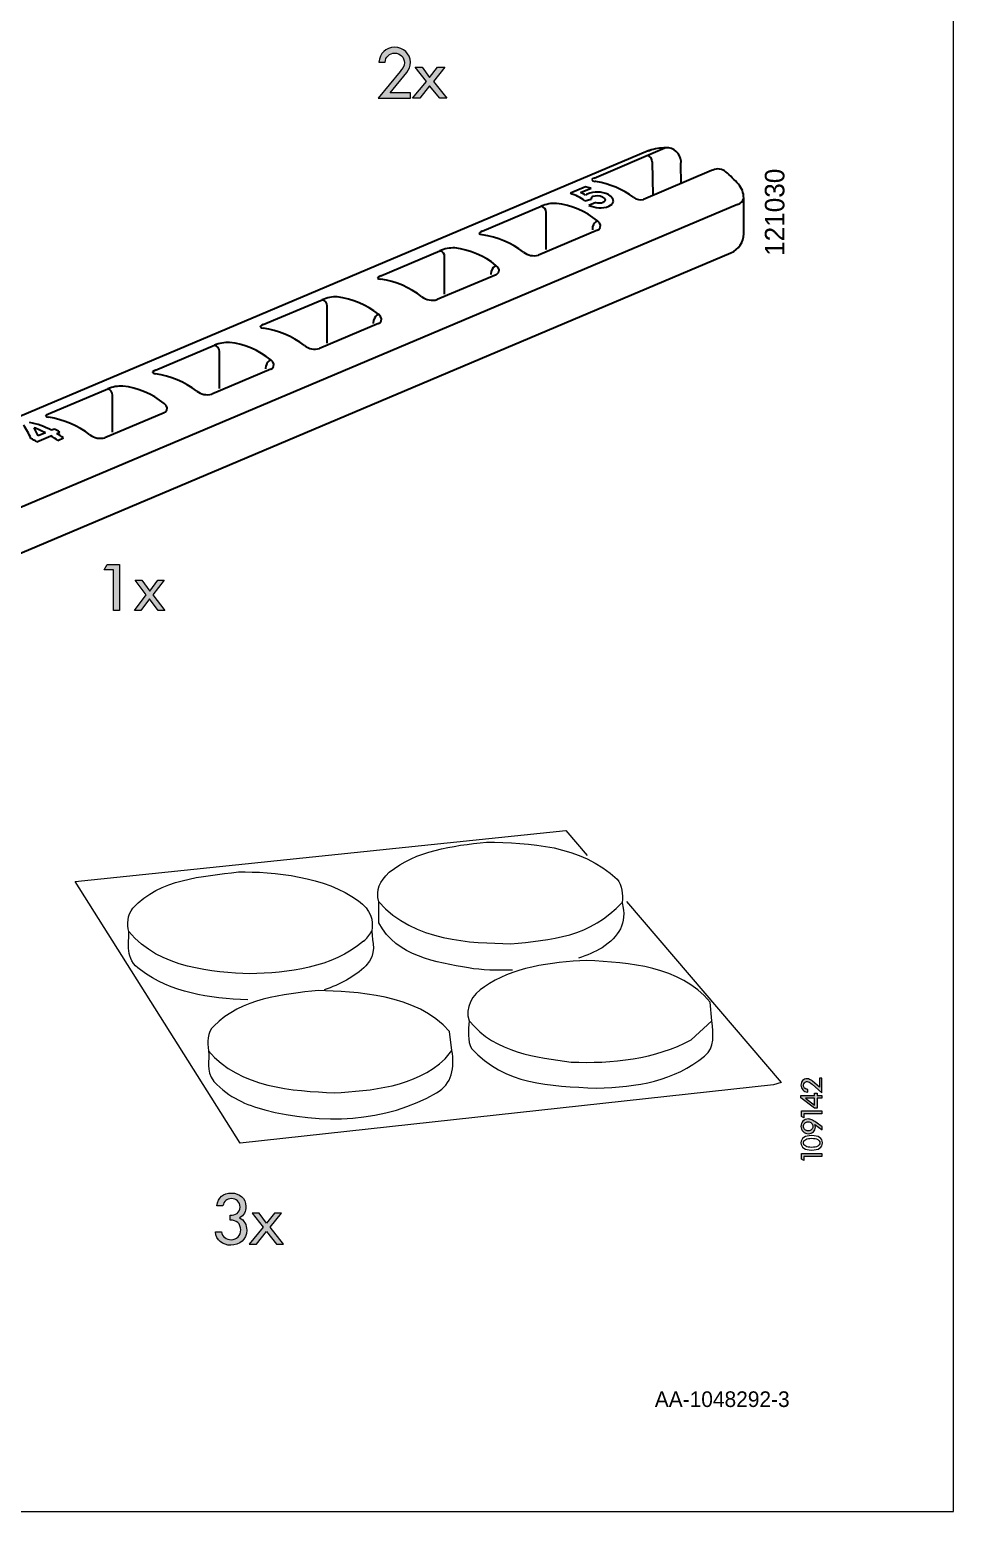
# Model space of a CAD drawing. Header units: inches. Extents: x -1535 to 2339, y 35 to 2700.
# Drawn here: x -1413.1 to -1324.6, y 1999.9 to 2141.9 of the extents above; entities that cross this region are included whole.
import ezdxf

# ---------------------------------------------------------------- set-up
doc = ezdxf.new("R2010")
doc.units = ezdxf.units.IN
doc.header["$MEASUREMENT"] = 0
doc.layers.add('Livello 1', color=7, linetype='Continuous')

msp = doc.modelspace()

# ---------------------------------------------------------------- hatches: boundary and pattern name
at = {"layer": 'Livello 1', "true_color": 0xffffff}
h = msp.add_hatch(color=7, dxfattribs=at)
h.dxf.hatch_style = 2
edge = h.paths.add_edge_path()
edge.add_spline(control_points=[(-1376.63, 2135.85), (-1376.63, 2135.85), (-1376.63, 2135.31), (-1376.63, 2135.31), (-1376.63, 2135.31), (-1379.72, 2135.31), (-1379.72, 2135.31), (-1379.72, 2135.31), (-1377.62, 2137.88), (-1377.62, 2137.88), (-1377.43, 2138.12), (-1377.2, 2138.42), (-1377.2, 2138.73), (-1377.2, 2139.24), (-1377.64, 2139.65), (-1378.14, 2139.65), (-1378.63, 2139.65), (-1379.03, 2139.26), (-1379.06, 2138.77), (-1379.06, 2138.77), (-1379.66, 2138.77), (-1379.66, 2138.77), (-1379.56, 2139.62), (-1379.01, 2140.2), (-1378.14, 2140.2), (-1377.33, 2140.2), (-1376.63, 2139.59), (-1376.63, 2138.76), (-1376.63, 2138.4), (-1376.76, 2138.05), (-1376.98, 2137.78), (-1376.98, 2137.78), (-1378.56, 2135.85), (-1378.56, 2135.85), (-1378.56, 2135.85), (-1376.63, 2135.85), (-1376.63, 2135.85)], knot_values=[0, 0, 0, 0, 1, 1, 1, 2, 2, 2, 3, 3, 3, 4, 4, 4, 5, 5, 5, 6, 6, 6, 7, 7, 7, 8, 8, 8, 9, 9, 9, 10, 10, 10, 11, 11, 11, 12, 12, 12, 12], degree=3, periodic=0)
h = msp.add_hatch(color=7, dxfattribs=at)
h.dxf.hatch_style = 2
h.paths.add_polyline_path([(-1376.16, 2138.28), (-1375.49, 2138.28), (-1374.79, 2137.32), (-1374.02, 2138.28), (-1373.33, 2138.28), (-1374.42, 2136.92), (-1373.14, 2135.31), (-1373.81, 2135.31), (-1374.79, 2136.51), (-1375.73, 2135.31), (-1376.42, 2135.31), (-1375.1, 2136.92)])
for points in [[(-1404.5, 2086.23), (-1405.07, 2086.23), (-1405.07, 2090.12), (-1405.97, 2090.12), (-1405.69, 2090.65), (-1404.5, 2090.65)], [(-1400.16, 2086.23), (-1400.81, 2086.23), (-1401.63, 2087.36), (-1402.46, 2086.23), (-1403.08, 2086.23), (-1401.94, 2087.72), (-1403.02, 2089.13), (-1402.37, 2089.13), (-1401.61, 2088.09), (-1400.85, 2089.13), (-1400.22, 2089.13), (-1401.31, 2087.72)], [(-1337.19, 2038.27), (-1337.19, 2038.01), (-1338.92, 2038.01), (-1338.92, 2037.61), (-1339.15, 2037.74), (-1339.15, 2038.27)], [(-1337.19, 2034.18), (-1337.19, 2033.92), (-1338.92, 2033.92), (-1338.92, 2033.52), (-1339.15, 2033.65), (-1339.15, 2034.18)]]:
    msp.add_hatch(color=7, dxfattribs=at).paths.add_polyline_path(points)
h = msp.add_hatch(color=7, dxfattribs=at)
edge = h.paths.add_edge_path()
edge.add_spline(control_points=[(-1337.19, 2041.4), (-1337.19, 2041.4), (-1337.19, 2040.02), (-1337.19, 2040.02), (-1337.19, 2040.02), (-1338.14, 2040.83), (-1338.14, 2040.83), (-1338.27, 2040.95), (-1338.37, 2041.02), (-1338.43, 2041.04), (-1338.5, 2041.07), (-1338.56, 2041.09), (-1338.61, 2041.09), (-1338.71, 2041.09), (-1338.8, 2041.05), (-1338.86, 2040.98), (-1338.92, 2040.92), (-1338.96, 2040.84), (-1338.96, 2040.74), (-1338.96, 2040.63), (-1338.92, 2040.54), (-1338.85, 2040.46), (-1338.78, 2040.39), (-1338.67, 2040.34), (-1338.54, 2040.33), (-1338.54, 2040.33), (-1338.54, 2040.07), (-1338.54, 2040.07), (-1338.75, 2040.08), (-1338.91, 2040.16), (-1339.03, 2040.28), (-1339.14, 2040.41), (-1339.2, 2040.57), (-1339.2, 2040.75), (-1339.2, 2040.92), (-1339.14, 2041.06), (-1339.04, 2041.18), (-1338.93, 2041.29), (-1338.79, 2041.35), (-1338.61, 2041.35), (-1338.53, 2041.35), (-1338.45, 2041.33), (-1338.37, 2041.3), (-1338.28, 2041.26), (-1338.2, 2041.21), (-1338.11, 2041.13), (-1338.11, 2041.13), (-1337.43, 2040.54), (-1337.43, 2040.54), (-1337.43, 2040.54), (-1337.43, 2041.4), (-1337.43, 2041.4), (-1337.43, 2041.4), (-1337.19, 2041.4), (-1337.19, 2041.4)], knot_values=[0, 0, 0, 0, 1, 1, 1, 2, 2, 2, 3, 3, 3, 4, 4, 4, 5, 5, 5, 6, 6, 6, 7, 7, 7, 8, 8, 8, 9, 9, 9, 10, 10, 10, 11, 11, 11, 12, 12, 12, 13, 13, 13, 14, 14, 14, 15, 15, 15, 16, 16, 16, 17, 17, 17, 18, 18, 18, 18], degree=3, periodic=0)
h = msp.add_hatch(color=7, dxfattribs=at)
h.paths.add_polyline_path([(-1337.89, 2039.5), (-1338.78, 2039.5), (-1337.89, 2038.83)])
h.paths.add_polyline_path([(-1337.65, 2039.96), (-1337.65, 2039.75), (-1337.19, 2039.75), (-1337.19, 2039.5), (-1337.65, 2039.5), (-1337.65, 2038.54), (-1337.89, 2038.54), (-1339.2, 2039.53), (-1339.2, 2039.75), (-1337.89, 2039.75), (-1337.89, 2039.96)])
h = msp.add_hatch(color=7, dxfattribs=at)
edge = h.paths.add_edge_path()
edge.add_spline(control_points=[(-1337.88, 2036.97), (-1337.84, 2036.9), (-1337.82, 2036.81), (-1337.82, 2036.71), (-1337.82, 2036.54), (-1337.88, 2036.39), (-1338.01, 2036.27), (-1338.14, 2036.15), (-1338.3, 2036.09), (-1338.49, 2036.09), (-1338.7, 2036.09), (-1338.87, 2036.15), (-1339, 2036.29), (-1339.13, 2036.42), (-1339.2, 2036.59), (-1339.2, 2036.79), (-1339.2, 2036.99), (-1339.13, 2037.16), (-1339.01, 2037.29), (-1338.88, 2037.43), (-1338.71, 2037.5), (-1338.5, 2037.5), (-1338.39, 2037.5), (-1338.29, 2037.47), (-1338.17, 2037.43), (-1338.06, 2037.38), (-1337.93, 2037.3), (-1337.78, 2037.19), (-1337.78, 2037.19), (-1337.17, 2036.76), (-1337.17, 2036.76), (-1337.17, 2036.76), (-1337.17, 2036.46), (-1337.17, 2036.46), (-1337.17, 2036.46), (-1337.88, 2036.97), (-1337.88, 2036.97)], knot_values=[0, 0, 0, 0, 1, 1, 1, 2, 2, 2, 3, 3, 3, 4, 4, 4, 5, 5, 5, 6, 6, 6, 7, 7, 7, 8, 8, 8, 9, 9, 9, 10, 10, 10, 11, 11, 11, 12, 12, 12, 12], degree=3, periodic=0)
edge = h.paths.add_edge_path()
edge.add_spline(control_points=[(-1338.06, 2036.78), (-1338.06, 2036.91), (-1338.1, 2037.01), (-1338.18, 2037.1), (-1338.26, 2037.19), (-1338.37, 2037.23), (-1338.5, 2037.23), (-1338.64, 2037.23), (-1338.75, 2037.19), (-1338.83, 2037.1), (-1338.92, 2037.02), (-1338.96, 2036.91), (-1338.96, 2036.79), (-1338.96, 2036.67), (-1338.91, 2036.56), (-1338.83, 2036.48), (-1338.75, 2036.39), (-1338.64, 2036.35), (-1338.5, 2036.35), (-1338.36, 2036.35), (-1338.26, 2036.39), (-1338.18, 2036.48), (-1338.1, 2036.56), (-1338.06, 2036.66), (-1338.06, 2036.78)], knot_values=[0, 0, 0, 0, 0.352778, 0.352778, 0.352778, 0.705556, 0.705556, 0.705556, 1.058333, 1.058333, 1.058333, 1.411111, 1.411111, 1.411111, 1.763889, 1.763889, 1.763889, 2.116667, 2.116667, 2.116667, 2.469444, 2.469444, 2.469444, 2.822222, 2.822222, 2.822222, 2.822222], degree=3, periodic=0)
edge.add_line((-1338.06, 2036.78), (-1338.06, 2036.78))
h = msp.add_hatch(color=7, dxfattribs=at)
h.dxf.hatch_style = 2
edge = h.paths.add_edge_path()
edge.add_spline(control_points=[(-1393.9, 2027.79), (-1393.31, 2027.84), (-1392.89, 2027.47), (-1392.89, 2026.87), (-1392.89, 2026.34), (-1393.27, 2025.93), (-1393.81, 2025.93), (-1394.26, 2025.93), (-1394.68, 2026.22), (-1394.73, 2026.69), (-1394.73, 2026.69), (-1395.31, 2026.69), (-1395.31, 2026.69), (-1395.27, 2025.9), (-1394.6, 2025.4), (-1393.85, 2025.4), (-1392.99, 2025.4), (-1392.32, 2025.94), (-1392.32, 2026.84), (-1392.32, 2027.35), (-1392.53, 2027.81), (-1393, 2028.03), (-1392.59, 2028.26), (-1392.39, 2028.64), (-1392.39, 2029.11), (-1392.39, 2029.91), (-1393.01, 2030.4), (-1393.78, 2030.4), (-1394.56, 2030.4), (-1395.06, 2029.98), (-1395.18, 2029.19), (-1395.18, 2029.19), (-1394.59, 2029.19), (-1394.59, 2029.19), (-1394.52, 2029.6), (-1394.23, 2029.87), (-1393.79, 2029.87), (-1393.32, 2029.87), (-1392.96, 2029.54), (-1392.96, 2029.06), (-1392.96, 2028.48), (-1393.39, 2028.29), (-1393.9, 2028.29), (-1393.9, 2028.29), (-1393.9, 2027.79), (-1393.9, 2027.79)], knot_values=[0, 0, 0, 0, 1, 1, 1, 2, 2, 2, 3, 3, 3, 4, 4, 4, 5, 5, 5, 6, 6, 6, 7, 7, 7, 8, 8, 8, 9, 9, 9, 10, 10, 10, 11, 11, 11, 12, 12, 12, 13, 13, 13, 14, 14, 14, 15, 15, 15, 15], degree=3, periodic=0)
h = msp.add_hatch(color=7, dxfattribs=at)
h.dxf.hatch_style = 2
h.paths.add_polyline_path([(-1390.74, 2027.12), (-1392.07, 2025.51), (-1391.38, 2025.51), (-1390.43, 2026.71), (-1389.45, 2025.51), (-1388.78, 2025.51), (-1390.06, 2027.12), (-1388.97, 2028.48), (-1389.66, 2028.48), (-1390.43, 2027.52), (-1391.13, 2028.48), (-1391.81, 2028.48)])

# ---------------------------------------------------------------- linework, layer by layer
at = {"layer": 'Livello 1', "color": 7, "lineweight": 25, "true_color": 0xffffff}
for p, q in [((-1353.83, 2130.28), (-1425.39, 2100.03)), ((-1359.02, 2127.67), (-1352.25, 2130.56)), ((-1353.83, 2130.28), (-1353.72, 2130.31)), ((-1353.72, 2130.31), (-1353.56, 2130.37)), ((-1353.45, 2129.21), (-1353.41, 2125.99)), ((-1350.67, 2127.15), (-1350.7, 2129.01)), ((-1359.14, 2127.62), (-1359.23, 2127.51)), ((-1359.23, 2127.51), (-1359.16, 2127.4)), ((-1359.16, 2127.4), (-1358.91, 2127.35)), ((-1359.02, 2127.67), (-1359.14, 2127.62)), ((-1358.91, 2127.35), (-1358.93, 2127.35)), ((-1358.85, 2127.34), (-1358.91, 2127.35)), ((-1347.77, 2128.38), (-1354.29, 2125.62)), ((-1347.66, 2128.42), (-1347.77, 2128.38)), ((-1359.85, 2126.82), (-1361.3, 2126.21)), ((-1360.32, 2126.28), (-1359.32, 2126.7)), ((-1359.32, 2125.68), (-1359.32, 2125.64)), ((-1358.21, 2125.83), (-1358.03, 2125.7)), ((-1358.03, 2125.7), (-1357.97, 2125.59)), ((-1357.44, 2125.94), (-1357.66, 2126.09)), ((-1357.22, 2125.67), (-1357.44, 2125.94)), ((-1357.18, 2125.42), (-1357.22, 2125.67)), ((-1344.69, 2122.34), (-1344.69, 2125.74)), ((-1345.27, 2125.15), (-1416.83, 2094.9)), ((-1369.75, 2122.58), (-1364.09, 2124.97)), ((-1363.62, 2120.82), (-1363.62, 2124.37)), ((-1359.91, 2125.49), (-1359.32, 2125.64)), ((-1358.87, 2125.33), (-1359.53, 2125.05)), ((-1358.09, 2125.38), (-1358.15, 2125.35)), ((-1357.99, 2125.47), (-1358.09, 2125.38)), ((-1357.97, 2125.59), (-1357.99, 2125.47)), ((-1357.61, 2124.96), (-1357.31, 2125.16)), ((-1357.31, 2125.16), (-1357.18, 2125.42)), ((-1359.16, 2122.7), (-1359.14, 2123.05)), ((-1358.5, 2123.37), (-1358.7, 2123.58)), ((-1358.57, 2122.75), (-1358.43, 2122.93)), ((-1358.4, 2123.14), (-1358.5, 2123.37)), ((-1358.43, 2122.93), (-1358.4, 2123.14)), ((-1370.01, 2122.43), (-1370.04, 2122.34)), ((-1370.04, 2122.34), (-1369.94, 2122.28)), ((-1369.87, 2122.52), (-1370.01, 2122.43)), ((-1369.94, 2122.28), (-1369.74, 2122.25)), ((-1369.75, 2122.58), (-1369.87, 2122.52)), ((-1358.69, 2122.69), (-1364.35, 2120.29)), ((-1358.69, 2122.69), (-1358.57, 2122.75)), ((-1417.47, 2090.26), (-1345.91, 2120.5)), ((-1379.48, 2118.3), (-1373.82, 2120.7)), ((-1373.35, 2116.54), (-1373.35, 2120.09)), ((-1368.89, 2118.42), (-1368.86, 2118.77)), ((-1368.22, 2119.09), (-1368.43, 2119.3)), ((-1368.3, 2118.48), (-1368.16, 2118.65)), ((-1368.13, 2118.87), (-1368.22, 2119.09)), ((-1368.16, 2118.65), (-1368.13, 2118.87)), ((-1379.74, 2118.15), (-1379.77, 2118.07)), ((-1379.77, 2118.07), (-1379.67, 2118.01)), ((-1379.6, 2118.25), (-1379.74, 2118.15)), ((-1379.67, 2118.01), (-1379.47, 2117.97)), ((-1379.48, 2118.3), (-1379.6, 2118.25)), ((-1368.42, 2118.41), (-1374.08, 2116.02)), ((-1368.42, 2118.41), (-1368.3, 2118.48)), ((-1390.74, 2113.62), (-1385.08, 2116.01)), ((-1384.61, 2111.86), (-1384.61, 2115.41)), ((-1379.49, 2114.41), (-1379.69, 2114.62)), ((-1379.39, 2114.18), (-1379.49, 2114.41)), ((-1391, 2113.46), (-1391.03, 2113.38)), ((-1391.03, 2113.38), (-1390.94, 2113.32)), ((-1390.86, 2113.56), (-1391, 2113.46)), ((-1390.94, 2113.32), (-1390.74, 2113.28)), ((-1390.74, 2113.62), (-1390.86, 2113.56)), ((-1379.68, 2113.73), (-1385.34, 2111.33)), ((-1380.16, 2113.74), (-1380.13, 2114.09)), ((-1379.68, 2113.73), (-1379.56, 2113.79)), ((-1379.56, 2113.79), (-1379.42, 2113.97)), ((-1379.42, 2113.97), (-1379.39, 2114.18)), ((-1401.07, 2109.25), (-1395.4, 2111.65)), ((-1394.93, 2107.49), (-1394.93, 2111.04)), ((-1389.81, 2110.05), (-1390.01, 2110.25)), ((-1389.72, 2109.82), (-1389.81, 2110.05)), ((-1401.33, 2109.1), (-1401.35, 2109.02)), ((-1401.35, 2109.02), (-1401.26, 2108.96)), ((-1401.19, 2109.2), (-1401.33, 2109.1)), ((-1401.26, 2108.96), (-1401.06, 2108.92)), ((-1401.07, 2109.25), (-1401.19, 2109.2)), ((-1390, 2109.36), (-1395.67, 2106.97)), ((-1390.48, 2109.38), (-1390.45, 2109.72)), ((-1390, 2109.36), (-1389.88, 2109.43)), ((-1389.88, 2109.43), (-1389.74, 2109.6)), ((-1389.74, 2109.6), (-1389.72, 2109.82)), ((-1411.3, 2105.07), (-1405.64, 2107.46)), ((-1405.17, 2103.31), (-1405.17, 2106.86)), ((-1400.04, 2105.86), (-1400.24, 2106.07)), ((-1399.95, 2105.64), (-1400.04, 2105.86)), ((-1411.56, 2104.92), (-1411.59, 2104.84)), ((-1411.59, 2104.84), (-1411.49, 2104.78)), ((-1411.42, 2105.02), (-1411.56, 2104.92)), ((-1411.49, 2104.78), (-1411.29, 2104.74)), ((-1411.3, 2105.07), (-1411.42, 2105.02)), ((-1400.23, 2105.18), (-1405.9, 2102.79)), ((-1400.23, 2105.18), (-1400.12, 2105.25)), ((-1400.12, 2105.25), (-1399.97, 2105.42)), ((-1399.97, 2105.42), (-1399.95, 2105.64)), ((-1412.43, 2102.39), (-1411.08, 2102.96)), ((-1411.61, 2103.26), (-1412.31, 2102.96)), ((-1410.75, 2103.62), (-1411.04, 2103.5)), ((-1410.51, 2103.2), (-1410.22, 2103.32)), ((-1410.43, 2102.53), (-1409.86, 2102.77))]:
    msp.add_line(p, q, dxfattribs=at)
at = {"layer": 'Livello 1', "lineweight": 0}
for p, q in [((-1405.97, 2090.12), (-1405.69, 2090.65)), ((-1405.69, 2090.65), (-1404.5, 2090.65)), ((-1404.5, 2090.65), (-1404.5, 2086.23)), ((-1405.07, 2090.12), (-1405.97, 2090.12)), ((-1405.07, 2086.23), (-1405.07, 2090.12)), ((-1401.94, 2087.72), (-1403.02, 2089.13)), ((-1403.02, 2089.13), (-1402.37, 2089.13)), ((-1402.37, 2089.13), (-1401.61, 2088.09)), ((-1401.61, 2088.09), (-1400.85, 2089.13)), ((-1400.22, 2089.13), (-1401.31, 2087.72)), ((-1400.85, 2089.13), (-1400.22, 2089.13)), ((-1403.08, 2086.23), (-1401.94, 2087.72)), ((-1401.63, 2087.36), (-1402.46, 2086.23)), ((-1400.81, 2086.23), (-1401.63, 2087.36)), ((-1401.31, 2087.72), (-1400.16, 2086.23)), ((-1404.5, 2086.23), (-1405.07, 2086.23)), ((-1402.46, 2086.23), (-1403.08, 2086.23)), ((-1400.16, 2086.23), (-1400.81, 2086.23))]:
    msp.add_line(p, q, dxfattribs=at)
for points in [[(-1534.6, 1999.9), (-1324.6, 1999.9), (-1324.6, 2296.9), (-1534.6, 2296.9), (-1534.6, 1999.9)], [(-1534.6, 1999.9), (-1324.6, 1999.9), (-1324.6, 2296.9), (-1534.6, 2296.9), (-1534.6, 1999.9)], [(-1534.6, 1999.9), (-1324.6, 1999.9), (-1324.6, 2296.9), (-1534.6, 2296.9), (-1534.6, 1999.9)], [(-1534.6, 1999.9), (-1324.6, 1999.9), (-1324.6, 2296.9), (-1534.6, 2296.9), (-1534.6, 1999.9)], [(-1534.6, 1999.9), (-1324.6, 1999.9), (-1324.6, 2296.9), (-1534.6, 2296.9), (-1534.6, 1999.9)], [(-1534.6, 1999.9), (-1324.6, 1999.9), (-1324.6, 2296.9), (-1534.6, 2296.9), (-1534.6, 1999.9)], [(-1534.6, 1999.9), (-1324.6, 1999.9), (-1324.6, 2296.9), (-1534.6, 2296.9), (-1534.6, 1999.9)], [(-1534.6, 1999.9), (-1324.6, 1999.9), (-1324.6, 2296.9), (-1534.6, 2296.9), (-1534.6, 1999.9)], [(-1534.6, 1999.9), (-1324.6, 1999.9), (-1324.6, 2296.9), (-1534.6, 2296.9), (-1534.6, 1999.9)], [(-1534.6, 1999.9), (-1324.6, 1999.9), (-1324.6, 2296.9), (-1534.6, 2296.9), (-1534.6, 1999.9)], [(-1534.6, 1999.9), (-1324.6, 1999.9), (-1324.6, 2296.9), (-1534.6, 2296.9), (-1534.6, 1999.9)], [(-1534.6, 1999.9), (-1324.6, 1999.9), (-1324.6, 2296.9), (-1534.6, 2296.9), (-1534.6, 1999.9)], [(-1534.6, 1999.9), (-1324.6, 1999.9), (-1324.6, 2296.9), (-1534.6, 2296.9), (-1534.6, 1999.9)], [(-1534.6, 1999.9), (-1324.6, 1999.9), (-1324.6, 2296.9), (-1534.6, 2296.9), (-1534.6, 1999.9)], [(-1534.6, 1999.9), (-1324.6, 1999.9), (-1324.6, 2296.9), (-1534.6, 2296.9), (-1534.6, 1999.9)], [(-1534.6, 1999.9), (-1324.6, 1999.9), (-1324.6, 2296.9), (-1534.6, 2296.9), (-1534.6, 1999.9)], [(-1534.6, 1999.9), (-1324.6, 1999.9), (-1324.6, 2296.9), (-1534.6, 2296.9), (-1534.6, 1999.9)], [(-1534.6, 1999.9), (-1324.6, 1999.9), (-1324.6, 2296.9), (-1534.6, 2296.9), (-1534.6, 1999.9)], [(-1534.6, 1999.9), (-1324.6, 1999.9), (-1324.6, 2296.9), (-1534.6, 2296.9), (-1534.6, 1999.9)], [(-1534.6, 1999.9), (-1324.6, 1999.9), (-1324.6, 2296.9), (-1534.6, 2296.9), (-1534.6, 1999.9)], [(-1534.6, 1999.9), (-1324.6, 1999.9), (-1324.6, 2296.9), (-1534.6, 2296.9), (-1534.6, 1999.9)], [(-1534.6, 1999.9), (-1324.6, 1999.9), (-1324.6, 2296.9), (-1534.6, 2296.9), (-1534.6, 1999.9)], [(-1534.6, 1999.9), (-1324.6, 1999.9), (-1324.6, 2296.9), (-1534.6, 2296.9), (-1534.6, 1999.9)], [(-1534.6, 1999.9), (-1324.6, 1999.9), (-1324.6, 2296.9), (-1534.6, 2296.9), (-1534.6, 1999.9)], [(-1534.6, 1999.9), (-1324.6, 1999.9), (-1324.6, 2296.9), (-1534.6, 2296.9), (-1534.6, 1999.9)], [(-1534.6, 1999.9), (-1324.6, 1999.9), (-1324.6, 2296.9), (-1534.6, 2296.9), (-1534.6, 1999.9)], [(-1534.6, 1999.9), (-1324.6, 1999.9), (-1324.6, 2296.9), (-1534.6, 2296.9), (-1534.6, 1999.9)], [(-1534.6, 1999.9), (-1324.6, 1999.9), (-1324.6, 2296.9), (-1534.6, 2296.9), (-1534.6, 1999.9)], [(-1534.6, 1999.9), (-1324.6, 1999.9), (-1324.6, 2296.9), (-1534.6, 2296.9), (-1534.6, 1999.9)], [(-1534.6, 1999.9), (-1324.6, 1999.9), (-1324.6, 2296.9), (-1534.6, 2296.9), (-1534.6, 1999.9)], [(-1534.6, 1999.9), (-1324.6, 1999.9), (-1324.6, 2296.9), (-1534.6, 2296.9), (-1534.6, 1999.9)], [(-1534.6, 1999.9), (-1324.6, 1999.9), (-1324.6, 2296.9), (-1534.6, 2296.9), (-1534.6, 1999.9)], [(-1534.6, 1999.9), (-1324.6, 1999.9), (-1324.6, 2296.9), (-1534.6, 2296.9), (-1534.6, 1999.9)], [(-1534.6, 1999.9), (-1324.6, 1999.9), (-1324.6, 2296.9), (-1534.6, 2296.9), (-1534.6, 1999.9)], [(-1534.6, 1999.9), (-1324.6, 1999.9), (-1324.6, 2296.9), (-1534.6, 2296.9), (-1534.6, 1999.9)], [(-1534.6, 1999.9), (-1324.6, 1999.9), (-1324.6, 2296.9), (-1534.6, 2296.9), (-1534.6, 1999.9)], [(-1534.6, 1999.9), (-1324.6, 1999.9), (-1324.6, 2296.9), (-1534.6, 2296.9), (-1534.6, 1999.9)], [(-1534.6, 1999.9), (-1324.6, 1999.9), (-1324.6, 2296.9), (-1534.6, 2296.9), (-1534.6, 1999.9)], [(-1534.6, 1999.9), (-1324.6, 1999.9), (-1324.6, 2296.9), (-1534.6, 2296.9), (-1534.6, 1999.9)], [(-1534.6, 1999.9), (-1324.6, 1999.9), (-1324.6, 2296.9), (-1534.6, 2296.9), (-1534.6, 1999.9)], [(-1534.6, 1999.9), (-1324.6, 1999.9), (-1324.6, 2296.9), (-1534.6, 2296.9), (-1534.6, 1999.9)], [(-1534.6, 1999.9), (-1324.6, 1999.9), (-1324.6, 2296.9), (-1534.6, 2296.9), (-1534.6, 1999.9)], [(-1534.6, 1999.9), (-1324.6, 1999.9), (-1324.6, 2296.9), (-1534.6, 2296.9), (-1534.6, 1999.9)], [(-1534.6, 1999.9), (-1324.6, 1999.9), (-1324.6, 2296.9), (-1534.6, 2296.9), (-1534.6, 1999.9)], [(-1534.6, 1999.9), (-1324.6, 1999.9), (-1324.6, 2296.9), (-1534.6, 2296.9), (-1534.6, 1999.9)], [(-1534.6, 1999.9), (-1324.6, 1999.9), (-1324.6, 2296.9), (-1534.6, 2296.9), (-1534.6, 1999.9)], [(-1534.6, 1999.9), (-1324.6, 1999.9), (-1324.6, 2296.9), (-1534.6, 2296.9), (-1534.6, 1999.9)], [(-1534.6, 1999.9), (-1324.6, 1999.9), (-1324.6, 2296.9), (-1534.6, 2296.9), (-1534.6, 1999.9)], [(-1534.6, 1999.9), (-1324.6, 1999.9), (-1324.6, 2296.9), (-1534.6, 2296.9), (-1534.6, 1999.9)], [(-1534.6, 1999.9), (-1324.6, 1999.9), (-1324.6, 2296.9), (-1534.6, 2296.9), (-1534.6, 1999.9)], [(-1534.6, 1999.9), (-1324.6, 1999.9), (-1324.6, 2296.9), (-1534.6, 2296.9), (-1534.6, 1999.9)], [(-1534.6, 1999.9), (-1324.6, 1999.9), (-1324.6, 2296.9), (-1534.6, 2296.9), (-1534.6, 1999.9)], [(-1534.6, 1999.9), (-1324.6, 1999.9), (-1324.6, 2296.9), (-1534.6, 2296.9), (-1534.6, 1999.9)], [(-1534.6, 1999.9), (-1324.6, 1999.9), (-1324.6, 2296.9), (-1534.6, 2296.9), (-1534.6, 1999.9)], [(-1534.6, 1999.9), (-1324.6, 1999.9), (-1324.6, 2296.9), (-1534.6, 2296.9), (-1534.6, 1999.9)], [(-1534.6, 1999.9), (-1324.6, 1999.9), (-1324.6, 2296.9), (-1534.6, 2296.9), (-1534.6, 1999.9)], [(-1534.6, 1999.9), (-1324.6, 1999.9), (-1324.6, 2296.9), (-1534.6, 2296.9), (-1534.6, 1999.9)], [(-1534.6, 1999.9), (-1324.6, 1999.9), (-1324.6, 2296.9), (-1534.6, 2296.9), (-1534.6, 1999.9)], [(-1534.6, 1999.9), (-1324.6, 1999.9), (-1324.6, 2296.9), (-1534.6, 2296.9), (-1534.6, 1999.9)], [(-1534.6, 1999.9), (-1324.6, 1999.9), (-1324.6, 2296.9), (-1534.6, 2296.9), (-1534.6, 1999.9)], [(-1534.6, 1999.9), (-1324.6, 1999.9), (-1324.6, 2296.9), (-1534.6, 2296.9), (-1534.6, 1999.9)], [(-1534.6, 1999.9), (-1324.6, 1999.9), (-1324.6, 2296.9), (-1534.6, 2296.9), (-1534.6, 1999.9)], [(-1534.6, 1999.9), (-1324.6, 1999.9), (-1324.6, 2296.9), (-1534.6, 2296.9), (-1534.6, 1999.9)], [(-1534.6, 1999.9), (-1324.6, 1999.9), (-1324.6, 2296.9), (-1534.6, 2296.9), (-1534.6, 1999.9)], [(-1534.6, 1999.9), (-1324.6, 1999.9), (-1324.6, 2296.9), (-1534.6, 2296.9), (-1534.6, 1999.9)], [(-1534.6, 1999.9), (-1324.6, 1999.9), (-1324.6, 2296.9), (-1534.6, 2296.9), (-1534.6, 1999.9)], [(-1376.16, 2138.28), (-1375.49, 2138.28), (-1374.79, 2137.32), (-1374.02, 2138.28), (-1373.33, 2138.28), (-1374.42, 2136.92), (-1373.14, 2135.31), (-1373.81, 2135.31), (-1374.79, 2136.51), (-1375.73, 2135.31), (-1376.42, 2135.31), (-1375.1, 2136.92), (-1376.16, 2138.28)], [(-1337.65, 2039.96), (-1337.65, 2039.75), (-1337.19, 2039.75), (-1337.19, 2039.5), (-1337.65, 2039.5), (-1337.65, 2038.54), (-1337.89, 2038.54), (-1339.2, 2039.53), (-1339.2, 2039.75), (-1337.89, 2039.75), (-1337.89, 2039.96), (-1337.65, 2039.96)], [(-1337.89, 2039.5), (-1338.78, 2039.5), (-1337.89, 2038.83), (-1337.89, 2039.5)], [(-1337.19, 2038.27), (-1337.19, 2038.01), (-1338.92, 2038.01), (-1338.92, 2037.61), (-1339.15, 2037.74), (-1339.15, 2038.27), (-1337.19, 2038.27)], [(-1337.19, 2034.18), (-1337.19, 2033.92), (-1338.92, 2033.92), (-1338.92, 2033.52), (-1339.15, 2033.65), (-1339.15, 2034.18), (-1337.19, 2034.18)], [(-1390.74, 2027.12), (-1392.07, 2025.51), (-1391.38, 2025.51), (-1390.43, 2026.71), (-1389.45, 2025.51), (-1388.78, 2025.51), (-1390.06, 2027.12), (-1388.97, 2028.48), (-1389.66, 2028.48), (-1390.43, 2027.52), (-1391.13, 2028.48), (-1391.81, 2028.48), (-1390.74, 2027.12)]]:
    msp.add_lwpolyline(points, dxfattribs=at)
at = {"layer": 'Livello 1', "color": 7, "lineweight": 20, "true_color": 0xffffff}
for points in [[(-1355.92, 2058.34), (-1341.09, 2040.99), (-1341.85, 2040.77), (-1392.95, 2035.18), (-1408.77, 2060.25), (-1361.75, 2065.15)], [(-1361.75, 2065.15), (-1359.69, 2062.74)]]:
    msp.add_lwpolyline(points, dxfattribs=at)
at = {"layer": 'Livello 1', "lineweight": 0}
for points, knots in [([(-1376.63, 2135.85), (-1376.63, 2135.85), (-1376.63, 2135.31), (-1376.63, 2135.31), (-1376.63, 2135.31), (-1379.72, 2135.31), (-1379.72, 2135.31), (-1379.72, 2135.31), (-1377.62, 2137.88), (-1377.62, 2137.88), (-1377.43, 2138.12), (-1377.2, 2138.42), (-1377.2, 2138.73), (-1377.2, 2139.24), (-1377.64, 2139.65), (-1378.14, 2139.65), (-1378.63, 2139.65), (-1379.03, 2139.26), (-1379.06, 2138.77), (-1379.06, 2138.77), (-1379.66, 2138.77), (-1379.66, 2138.77), (-1379.56, 2139.62), (-1379.01, 2140.2), (-1378.14, 2140.2), (-1377.33, 2140.2), (-1376.63, 2139.59), (-1376.63, 2138.76), (-1376.63, 2138.4), (-1376.76, 2138.05), (-1376.98, 2137.78), (-1376.98, 2137.78), (-1378.56, 2135.85), (-1378.56, 2135.85), (-1378.56, 2135.85), (-1376.63, 2135.85), (-1376.63, 2135.85)], [0, 0, 0, 0, 1, 1, 1, 2, 2, 2, 3, 3, 3, 4, 4, 4, 5, 5, 5, 6, 6, 6, 7, 7, 7, 8, 8, 8, 9, 9, 9, 10, 10, 10, 11, 11, 11, 12, 12, 12, 12]), ([(-1337.19, 2041.4), (-1337.19, 2041.4), (-1337.19, 2040.02), (-1337.19, 2040.02), (-1337.19, 2040.02), (-1338.14, 2040.83), (-1338.14, 2040.83), (-1338.27, 2040.95), (-1338.37, 2041.02), (-1338.43, 2041.04), (-1338.5, 2041.07), (-1338.56, 2041.09), (-1338.61, 2041.09), (-1338.71, 2041.09), (-1338.8, 2041.05), (-1338.86, 2040.98), (-1338.92, 2040.92), (-1338.96, 2040.84), (-1338.96, 2040.74), (-1338.96, 2040.63), (-1338.92, 2040.54), (-1338.85, 2040.46), (-1338.78, 2040.39), (-1338.67, 2040.34), (-1338.54, 2040.33), (-1338.54, 2040.33), (-1338.54, 2040.07), (-1338.54, 2040.07), (-1338.75, 2040.08), (-1338.91, 2040.16), (-1339.03, 2040.28), (-1339.14, 2040.41), (-1339.2, 2040.57), (-1339.2, 2040.75), (-1339.2, 2040.92), (-1339.14, 2041.06), (-1339.04, 2041.18), (-1338.93, 2041.29), (-1338.79, 2041.35), (-1338.61, 2041.35), (-1338.53, 2041.35), (-1338.45, 2041.33), (-1338.37, 2041.3), (-1338.28, 2041.26), (-1338.2, 2041.21), (-1338.11, 2041.13), (-1338.11, 2041.13), (-1337.43, 2040.54), (-1337.43, 2040.54), (-1337.43, 2040.54), (-1337.43, 2041.4), (-1337.43, 2041.4), (-1337.43, 2041.4), (-1337.19, 2041.4), (-1337.19, 2041.4)], [0, 0, 0, 0, 1, 1, 1, 2, 2, 2, 3, 3, 3, 4, 4, 4, 5, 5, 5, 6, 6, 6, 7, 7, 7, 8, 8, 8, 9, 9, 9, 10, 10, 10, 11, 11, 11, 12, 12, 12, 13, 13, 13, 14, 14, 14, 15, 15, 15, 16, 16, 16, 17, 17, 17, 18, 18, 18, 18]), ([(-1337.88, 2036.97), (-1337.84, 2036.9), (-1337.82, 2036.81), (-1337.82, 2036.71), (-1337.82, 2036.54), (-1337.88, 2036.39), (-1338.01, 2036.27), (-1338.14, 2036.15), (-1338.3, 2036.09), (-1338.49, 2036.09), (-1338.7, 2036.09), (-1338.87, 2036.15), (-1339, 2036.29), (-1339.13, 2036.42), (-1339.2, 2036.59), (-1339.2, 2036.79), (-1339.2, 2036.99), (-1339.13, 2037.16), (-1339.01, 2037.29), (-1338.88, 2037.43), (-1338.71, 2037.5), (-1338.5, 2037.5), (-1338.39, 2037.5), (-1338.29, 2037.47), (-1338.17, 2037.43), (-1338.06, 2037.38), (-1337.93, 2037.3), (-1337.78, 2037.19), (-1337.78, 2037.19), (-1337.17, 2036.76), (-1337.17, 2036.76), (-1337.17, 2036.76), (-1337.17, 2036.46), (-1337.17, 2036.46), (-1337.17, 2036.46), (-1337.88, 2036.97), (-1337.88, 2036.97)], [0, 0, 0, 0, 1, 1, 1, 2, 2, 2, 3, 3, 3, 4, 4, 4, 5, 5, 5, 6, 6, 6, 7, 7, 7, 8, 8, 8, 9, 9, 9, 10, 10, 10, 11, 11, 11, 12, 12, 12, 12]), ([(-1338.06, 2036.78), (-1338.06, 2036.91), (-1338.1, 2037.01), (-1338.18, 2037.1), (-1338.26, 2037.19), (-1338.37, 2037.23), (-1338.5, 2037.23), (-1338.64, 2037.23), (-1338.75, 2037.19), (-1338.83, 2037.1), (-1338.92, 2037.02), (-1338.96, 2036.91), (-1338.96, 2036.79), (-1338.96, 2036.67), (-1338.91, 2036.56), (-1338.83, 2036.48), (-1338.75, 2036.39), (-1338.64, 2036.35), (-1338.5, 2036.35), (-1338.36, 2036.35), (-1338.26, 2036.39), (-1338.18, 2036.48), (-1338.1, 2036.56), (-1338.06, 2036.66), (-1338.06, 2036.78)], [0, 0, 0, 0, 1, 1, 1, 2, 2, 2, 3, 3, 3, 4, 4, 4, 5, 5, 5, 6, 6, 6, 7, 7, 7, 8, 8, 8, 8]), ([(-1339.2, 2035.22), (-1339.2, 2035.44), (-1339.11, 2035.61), (-1338.93, 2035.73), (-1338.75, 2035.85), (-1338.5, 2035.91), (-1338.18, 2035.91), (-1337.85, 2035.91), (-1337.6, 2035.85), (-1337.42, 2035.73), (-1337.24, 2035.61), (-1337.15, 2035.44), (-1337.15, 2035.22), (-1337.15, 2035), (-1337.24, 2034.83), (-1337.42, 2034.7), (-1337.6, 2034.58), (-1337.85, 2034.52), (-1338.18, 2034.52), (-1338.5, 2034.52), (-1338.75, 2034.58), (-1338.93, 2034.7), (-1339.11, 2034.83), (-1339.2, 2035), (-1339.2, 2035.22)], [0, 0, 0, 0, 1, 1, 1, 2, 2, 2, 3, 3, 3, 4, 4, 4, 5, 5, 5, 6, 6, 6, 7, 7, 7, 8, 8, 8, 8]), ([(-1337.39, 2035.22), (-1337.39, 2035.35), (-1337.46, 2035.46), (-1337.6, 2035.54), (-1337.73, 2035.61), (-1337.93, 2035.65), (-1338.17, 2035.65), (-1338.41, 2035.65), (-1338.6, 2035.61), (-1338.74, 2035.54), (-1338.88, 2035.47), (-1338.96, 2035.36), (-1338.96, 2035.22), (-1338.96, 2035.08), (-1338.89, 2034.97), (-1338.75, 2034.9), (-1338.61, 2034.82), (-1338.42, 2034.78), (-1338.17, 2034.78), (-1337.93, 2034.78), (-1337.73, 2034.82), (-1337.6, 2034.9), (-1337.46, 2034.97), (-1337.39, 2035.08), (-1337.39, 2035.22)], [0, 0, 0, 0, 1, 1, 1, 2, 2, 2, 3, 3, 3, 4, 4, 4, 5, 5, 5, 6, 6, 6, 7, 7, 7, 8, 8, 8, 8]), ([(-1393.9, 2027.79), (-1393.31, 2027.84), (-1392.89, 2027.47), (-1392.89, 2026.87), (-1392.89, 2026.34), (-1393.27, 2025.93), (-1393.81, 2025.93), (-1394.26, 2025.93), (-1394.68, 2026.22), (-1394.73, 2026.69), (-1394.73, 2026.69), (-1395.31, 2026.69), (-1395.31, 2026.69), (-1395.27, 2025.9), (-1394.6, 2025.4), (-1393.85, 2025.4), (-1392.99, 2025.4), (-1392.32, 2025.94), (-1392.32, 2026.84), (-1392.32, 2027.35), (-1392.53, 2027.81), (-1393, 2028.03), (-1392.59, 2028.26), (-1392.39, 2028.64), (-1392.39, 2029.11), (-1392.39, 2029.91), (-1393.01, 2030.4), (-1393.78, 2030.4), (-1394.56, 2030.4), (-1395.06, 2029.98), (-1395.18, 2029.19), (-1395.18, 2029.19), (-1394.59, 2029.19), (-1394.59, 2029.19), (-1394.52, 2029.6), (-1394.23, 2029.87), (-1393.79, 2029.87), (-1393.32, 2029.87), (-1392.96, 2029.54), (-1392.96, 2029.06), (-1392.96, 2028.48), (-1393.39, 2028.29), (-1393.9, 2028.29), (-1393.9, 2028.29), (-1393.9, 2027.79), (-1393.9, 2027.79)], [0, 0, 0, 0, 1, 1, 1, 2, 2, 2, 3, 3, 3, 4, 4, 4, 5, 5, 5, 6, 6, 6, 7, 7, 7, 8, 8, 8, 9, 9, 9, 10, 10, 10, 11, 11, 11, 12, 12, 12, 13, 13, 13, 14, 14, 14, 15, 15, 15, 15])]:
    msp.add_open_spline(points, degree=3, knots=knots, dxfattribs=at)
at = {"layer": 'Livello 1', "color": 7, "lineweight": 25, "true_color": 0xffffff}
for points in [[(-1353.56, 2130.37), (-1353.65, 2130.34), (-1353.74, 2130.31), (-1353.83, 2130.28)], [(-1351.93, 2130.57), (-1352.48, 2130.57), (-1353.02, 2130.51), (-1353.56, 2130.37)], [(-1353.45, 2129.21), (-1353.44, 2129.5), (-1353.63, 2129.76), (-1353.91, 2129.83)], [(-1346.39, 2128.24), (-1346.73, 2128.56), (-1347.24, 2128.64), (-1347.66, 2128.42)], [(-1355.23, 2125.81), (-1356.3, 2126.6), (-1357.54, 2127.12), (-1358.85, 2127.34)], [(-1345.2, 2127.09), (-1345.58, 2127.5), (-1345.98, 2127.9), (-1346.41, 2128.26)], [(-1344.69, 2125.74), (-1344.69, 2126.24), (-1344.87, 2126.72), (-1345.2, 2127.09)], [(-1359.91, 2125.49), (-1360.34, 2125.79), (-1360.81, 2126.03), (-1361.3, 2126.21)], [(-1359.84, 2126.04), (-1360, 2126.13), (-1360.16, 2126.21), (-1360.32, 2126.28)], [(-1359.32, 2126.7), (-1359.5, 2126.75), (-1359.67, 2126.79), (-1359.85, 2126.82)], [(-1359.68, 2126.14), (-1359.73, 2126.11), (-1359.79, 2126.08), (-1359.84, 2126.04)], [(-1357.66, 2126.09), (-1358.29, 2126.39), (-1359.03, 2126.41), (-1359.68, 2126.14)], [(-1359.15, 2125.89), (-1359.26, 2125.86), (-1359.33, 2125.76), (-1359.32, 2125.64)], [(-1358.21, 2125.83), (-1358.5, 2125.98), (-1358.84, 2126), (-1359.15, 2125.89)], [(-1355.23, 2125.81), (-1354.96, 2125.62), (-1354.62, 2125.55), (-1354.29, 2125.62)], [(-1345.27, 2125.15), (-1344.98, 2125.22), (-1344.75, 2125.45), (-1344.69, 2125.74)], [(-1362.64, 2125.24), (-1363.14, 2125.26), (-1363.63, 2125.17), (-1364.09, 2124.97)], [(-1363.62, 2124.37), (-1363.61, 2124.66), (-1363.81, 2124.91), (-1364.09, 2124.97)], [(-1358.7, 2123.58), (-1359.84, 2124.48), (-1361.2, 2125.06), (-1362.64, 2125.24)], [(-1359.53, 2125.05), (-1358.92, 2124.79), (-1358.24, 2124.75), (-1357.61, 2124.96)], [(-1358.87, 2125.33), (-1358.64, 2125.27), (-1358.39, 2125.27), (-1358.15, 2125.35)], [(-1358.7, 2123.58), (-1358.91, 2123.47), (-1359.07, 2123.28), (-1359.14, 2123.05)], [(-1365.8, 2120.58), (-1366.95, 2121.46), (-1368.31, 2122.04), (-1369.74, 2122.24)], [(-1345.91, 2120.5), (-1345.17, 2120.82), (-1344.69, 2121.54), (-1344.69, 2122.34)], [(-1372.37, 2120.97), (-1372.87, 2120.98), (-1373.36, 2120.89), (-1373.82, 2120.7)], [(-1373.35, 2120.09), (-1373.34, 2120.38), (-1373.53, 2120.63), (-1373.82, 2120.7)], [(-1368.43, 2119.3), (-1369.56, 2120.21), (-1370.93, 2120.79), (-1372.37, 2120.97)], [(-1365.8, 2120.58), (-1365.39, 2120.26), (-1364.85, 2120.15), (-1364.35, 2120.29)], [(-1368.43, 2119.3), (-1368.64, 2119.2), (-1368.8, 2119), (-1368.86, 2118.77)], [(-1375.52, 2116.3), (-1376.67, 2117.19), (-1378.03, 2117.76), (-1379.47, 2117.97)], [(-1383.64, 2116.28), (-1384.13, 2116.3), (-1384.62, 2116.2), (-1385.08, 2116.01)], [(-1384.61, 2115.41), (-1384.6, 2115.69), (-1384.8, 2115.95), (-1385.08, 2116.01)], [(-1379.69, 2114.62), (-1380.83, 2115.52), (-1382.19, 2116.1), (-1383.64, 2116.28)], [(-1375.52, 2116.3), (-1375.11, 2115.98), (-1374.58, 2115.88), (-1374.08, 2116.02)], [(-1379.69, 2114.62), (-1379.9, 2114.51), (-1380.06, 2114.32), (-1380.13, 2114.09)], [(-1386.79, 2111.62), (-1387.94, 2112.5), (-1389.3, 2113.08), (-1390.74, 2113.28)], [(-1393.96, 2111.92), (-1394.46, 2111.93), (-1394.95, 2111.84), (-1395.4, 2111.65)], [(-1394.93, 2111.04), (-1394.92, 2111.33), (-1395.12, 2111.59), (-1395.4, 2111.65)], [(-1390.01, 2110.25), (-1391.15, 2111.16), (-1392.52, 2111.74), (-1393.96, 2111.92)], [(-1386.79, 2111.62), (-1386.38, 2111.3), (-1385.84, 2111.19), (-1385.34, 2111.33)], [(-1390.01, 2110.25), (-1390.23, 2110.15), (-1390.39, 2109.95), (-1390.45, 2109.72)], [(-1397.11, 2107.25), (-1398.26, 2108.14), (-1399.62, 2108.71), (-1401.06, 2108.92)], [(-1404.19, 2107.74), (-1404.69, 2107.75), (-1405.18, 2107.66), (-1405.64, 2107.46)], [(-1405.17, 2106.86), (-1405.16, 2107.15), (-1405.35, 2107.4), (-1405.64, 2107.46)], [(-1400.24, 2106.07), (-1401.38, 2106.98), (-1402.75, 2107.56), (-1404.19, 2107.74)], [(-1397.11, 2107.25), (-1396.7, 2106.93), (-1396.17, 2106.83), (-1395.67, 2106.97)], [(-1407.34, 2103.07), (-1408.49, 2103.96), (-1409.85, 2104.53), (-1411.29, 2104.74)], [(-1413, 2102.72), (-1413.19, 2103.17), (-1413.43, 2103.6), (-1413.72, 2104)], [(-1411.04, 2103.5), (-1411.69, 2103.85), (-1412.39, 2104.1), (-1413.12, 2104.25)], [(-1412.31, 2102.96), (-1412.43, 2103.23), (-1412.56, 2103.48), (-1412.69, 2103.74)], [(-1411.61, 2103.26), (-1411.96, 2103.45), (-1412.32, 2103.6), (-1412.69, 2103.74)], [(-1410.43, 2102.53), (-1410.64, 2102.68), (-1410.86, 2102.83), (-1411.08, 2102.96)], [(-1410.22, 2103.32), (-1410.4, 2103.43), (-1410.57, 2103.53), (-1410.75, 2103.62)], [(-1409.86, 2102.77), (-1410.07, 2102.93), (-1410.29, 2103.07), (-1410.51, 2103.2)], [(-1407.34, 2103.07), (-1406.93, 2102.75), (-1406.4, 2102.65), (-1405.9, 2102.79)], [(-1412.43, 2102.39), (-1412.62, 2102.51), (-1412.81, 2102.62), (-1413, 2102.72)]]:
    msp.add_open_spline(points, degree=3, dxfattribs=at)
msp.add_open_spline([(-1350.7, 2129.01), (-1350.6, 2129.76), (-1351.13, 2130.45), (-1351.88, 2130.55), (-1351.91, 2130.56), (-1351.93, 2130.56), (-1351.95, 2130.56)], degree=3, knots=[0, 0, 0, 0, 1, 1, 1, 2, 2, 2, 2], dxfattribs=at)
at = {"layer": 'Livello 1', "color": 7, "lineweight": 20, "true_color": 0xffffff}
for points, knots in [([(-1366.84, 2051.77), (-1368.33, 2051.71), (-1369.78, 2051.78), (-1371.06, 2051.97), (-1374.14, 2052.55), (-1377.92, 2053.02), (-1379.67, 2056.29), (-1379.67, 2056.29), (-1379.66, 2058.32), (-1379.66, 2058.32), (-1379.94, 2059.49), (-1379.61, 2060.25), (-1378.65, 2061.14), (-1376.08, 2063.24), (-1372.62, 2063.68), (-1369.34, 2064.03), (-1365.22, 2063.97), (-1360.36, 2063.78), (-1356.82, 2060.48), (-1356.36, 2059.91), (-1356.24, 2059.02), (-1356.35, 2058.26), (-1355.82, 2056.16), (-1356.65, 2055.05), (-1358.25, 2053.91), (-1358.96, 2053.52), (-1359.72, 2053.19), (-1360.52, 2052.91)], [0, 0, 0, 0, 1, 1, 1, 2, 2, 2, 3, 3, 3, 4, 4, 4, 5, 5, 5, 6, 6, 6, 7, 7, 7, 8, 8, 8, 9, 9, 9, 9]), ([(-1392.22, 2048.92), (-1395.93, 2049.05), (-1399.55, 2049.58), (-1402.49, 2051.78), (-1404.05, 2052.8), (-1403.58, 2054.45), (-1403.61, 2055.46), (-1403.79, 2056.19), (-1403.78, 2056.98), (-1403.22, 2057.71), (-1400.61, 2060.54), (-1396.6, 2060.73), (-1393.1, 2061.17), (-1389.78, 2061.24), (-1384.75, 2060.73), (-1381.62, 2058.41), (-1380.42, 2057.56), (-1380.14, 2056.57), (-1380.33, 2055.49), (-1380.31, 2054.45), (-1379.77, 2053.34), (-1380.89, 2052.19), (-1382.01, 2051.1), (-1383.4, 2050.37), (-1384.88, 2049.89)], [0, 0, 0, 0, 1, 1, 1, 2, 2, 2, 3, 3, 3, 4, 4, 4, 5, 5, 5, 6, 6, 6, 7, 7, 7, 8, 8, 8, 8]), ([(-1379.66, 2058.32), (-1376.27, 2054.45), (-1370.81, 2054.39), (-1367.04, 2054.29), (-1363.18, 2054.64), (-1359.33, 2054.93), (-1356.35, 2058.26)], [0, 0, 0, 0, 1, 1, 1, 2, 2, 2, 2]), ([(-1381.11, 2054.54), (-1384.17, 2051.94), (-1388.34, 2051.53), (-1392.04, 2051.4), (-1395.46, 2051.59), (-1400.67, 2051.88), (-1403.61, 2055.46)], [0, 0, 0, 0, 1, 1, 1, 2, 2, 2, 2]), ([(-1347.9, 2048.7), (-1347.9, 2048.7), (-1347.73, 2046.92), (-1347.73, 2046.92), (-1347.63, 2045.62), (-1347.41, 2044.35), (-1348.44, 2043.53), (-1351.31, 2041.15), (-1354.91, 2040.55), (-1358.77, 2040.45), (-1363.4, 2040.67), (-1367.52, 2040.77), (-1370.78, 2044.26), (-1371.18, 2044.96), (-1371.08, 2046), (-1371, 2046.92), (-1371.45, 2048.13), (-1370.72, 2049.46), (-1369.53, 2050.16), (-1366.99, 2052), (-1363.2, 2052.54), (-1359.73, 2052.7), (-1355.63, 2052.44), (-1350.87, 2052.22), (-1347.9, 2048.7)], [0, 0, 0, 0, 1, 1, 1, 2, 2, 2, 3, 3, 3, 4, 4, 4, 5, 5, 5, 6, 6, 6, 7, 7, 7, 8, 8, 8, 8]), ([(-1372.89, 2045.88), (-1372.89, 2045.88), (-1372.66, 2044.07), (-1372.66, 2044.07), (-1372.36, 2042.48), (-1372.63, 2040.8), (-1374.14, 2040.01), (-1378.86, 2037.18), (-1385.3, 2036.93), (-1390.58, 2038.39), (-1392.38, 2038.83), (-1393.96, 2039.53), (-1395.47, 2041.09), (-1396.27, 2042.26), (-1395.84, 2043.02), (-1395.99, 2044.04), (-1396.05, 2044.83), (-1396.17, 2045.78), (-1395.48, 2046.41), (-1392.81, 2049.08), (-1388.82, 2049.46), (-1385.45, 2049.81), (-1382, 2049.68), (-1375.99, 2049.52), (-1372.89, 2045.88)], [0, 0, 0, 0, 1, 1, 1, 2, 2, 2, 3, 3, 3, 4, 4, 4, 5, 5, 5, 6, 6, 6, 7, 7, 7, 8, 8, 8, 8]), ([(-1371, 2046.92), (-1368.4, 2043.75), (-1364.56, 2043.46), (-1361.23, 2042.96), (-1357.36, 2042.77), (-1353.09, 2043.27), (-1349.72, 2045.08), (-1349.72, 2045.08), (-1347.73, 2046.92), (-1347.73, 2046.92)], [0, 0, 0, 0, 1, 1, 1, 2, 2, 2, 3, 3, 3, 3]), ([(-1395.99, 2044.04), (-1392.93, 2040.45), (-1387.91, 2040.2), (-1383.91, 2040.01), (-1380.44, 2040.23), (-1376.17, 2040.51), (-1373.3, 2043.27), (-1373.3, 2043.27), (-1372.66, 2044.07), (-1372.66, 2044.07)], [0, 0, 0, 0, 1, 1, 1, 2, 2, 2, 3, 3, 3, 3])]:
    msp.add_open_spline(points, degree=3, knots=knots, dxfattribs=at)
msp.add_open_spline([(-1381.11, 2054.54), (-1380.79, 2054.76), (-1380.61, 2055.11), (-1380.33, 2055.49)], degree=3, dxfattribs=at)

# ---------------------------------------------------------------- texts
at = {"layer": 'Livello 1', "color": 7, "true_color": 0xffffff}
msp.add_text('121030', height=1.873, rotation=90, dxfattribs=at).set_placement((-1340.79, 2120.21))
msp.add_text('AA-1048292-3', height=1.4986, dxfattribs=at).set_placement((-1353.21, 2009.9))

doc.saveas('drawing.dxf')
